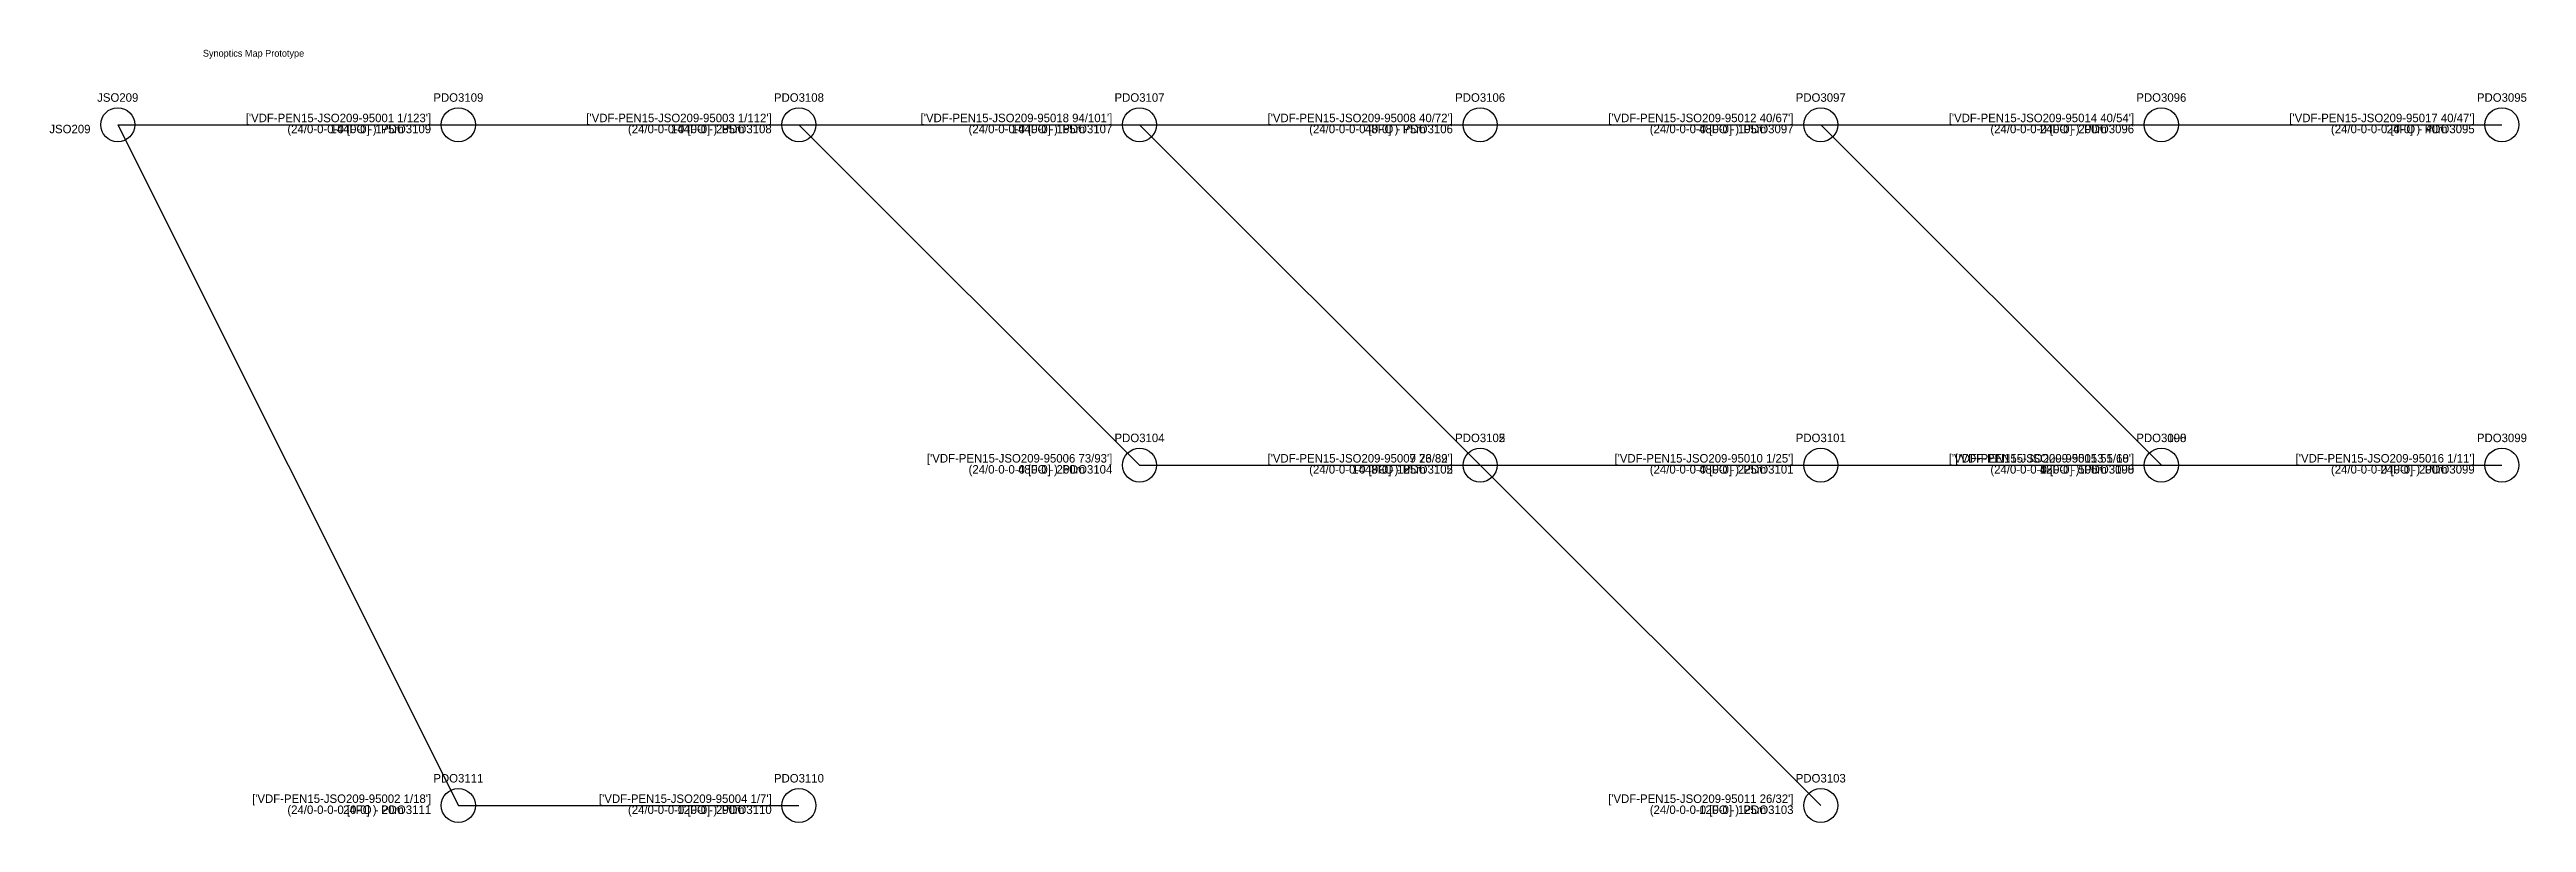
# Model space of a CAD drawing. Header units: metres. Extents: x -20 to 707, y -205 to 22.
import ezdxf
from ezdxf.enums import TextEntityAlignment as Align

# ---------------------------------------------------------------- set-up
doc = ezdxf.new("R2010")
doc.units = ezdxf.units.M
for name, color, linetype in [('SINOP_AEREO', 1, 'Continuous'), ('SINOP_JSFO', 30, 'Continuous'), ('SINOP_PDO', 4, 'Continuous')]:
    doc.layers.add(name, color=color, linetype=linetype)

# ---------------------------------------------------------------- blocks, each defined once
blk = doc.blocks.new('JSO')
at = {"layer": 'SINOP_JSFO'}
blk.add_circle((0, 0), 0.5, dxfattribs=at)
blk = doc.blocks.new('PDO')
at = {"layer": 'SINOP_PDO'}
blk.add_circle((0, 0), 0.5, dxfattribs=at)

msp = doc.modelspace()

# ---------------------------------------------------------------- linework, layer by layer
at = {"layer": 'SINOP_AEREO'}
for p, q in [((0, 0), (100, 0)), ((0, 0), (100, -200)), ((100, 0), (200, 0)), ((100, 0), (100, 0)), ((200, 0), (300, 0)), ((200, 0), (300, -100)), ((200, 0), (200, 0)), ((300, 0), (400, 0)), ((300, 0), (400, -100)), ((300, 0), (300, 0)), ((400, 0), (500, 0)), ((400, 0), (400, 0)), ((500, 0), (600, 0)), ((500, 0), (600, -100)), ((500, 0), (500, 0)), ((600, 0), (700, 0)), ((600, 0), (600, 0)), ((700, 0), (700, 0)), ((300, -100), (400, -100)), ((300, -100), (300, -100)), ((400, -100), (400, -100)), ((400, -100), (500, -100)), ((400, -100), (500, -200)), ((400, -100), (400, -100)), ((500, -100), (600, -100)), ((500, -100), (500, -100)), ((600, -100), (600, -100)), ((600, -100), (700, -100)), ((600, -100), (600, -100)), ((700, -100), (700, -100)), ((100, -200), (200, -200)), ((100, -200), (100, -200)), ((200, -200), (200, -200)), ((500, -200), (500, -200))]:
    msp.add_line(p, q, dxfattribs=at)

# ---------------------------------------------------------------- block references
at = {"layer": 'SINOP_JSFO'}
ref = msp.add_blockref('JSO', (0, 0), dxfattribs=dict(at, xscale=10, yscale=10))
ref.add_attrib('TIPO', 'JSO209', dxfattribs={"height": 2.5}).set_placement((0, 8), align=Align.MIDDLE_CENTER)
ref.add_attrib('JSO#JFO', 'JSO209', dxfattribs={"height": 2.5}).set_placement((-8, 0), align=Align.TOP_RIGHT)
at = {"layer": 'SINOP_PDO'}
ref = msp.add_blockref('PDO', (100, 0), dxfattribs=dict(at, xscale=10, yscale=10))
ref.add_attrib('TIPO', 'PDO3109', dxfattribs={"height": 2.5}).set_placement((100, 8), align=Align.MIDDLE_CENTER)
ref.add_attrib('CABO', "['VDF-PEN15-JSO209-95001 1/123']", dxfattribs={"height": 2.5}).set_placement((92, 0), align=Align.BOTTOM_RIGHT)
ref.add_attrib('JFO_PDO', 'PDO3109', dxfattribs={"height": 2.5}).set_placement((92, 0), align=Align.TOP_RIGHT)
ref.add_attrib('CABO_CAP_COP', '144FO - 175m', dxfattribs={"height": 2.5}).set_placement((84, 0), align=Align.TOP_RIGHT)
ref.add_attrib('(CAP/N1-N2-N3-N4)', '(24/0-0-0-0 [0-0] )', dxfattribs={"height": 2.5}).set_placement((76, 0), align=Align.TOP_RIGHT)
ref = msp.add_blockref('PDO', (200, 0), dxfattribs=dict(at, xscale=10, yscale=10))
ref.add_attrib('TIPO', 'PDO3108', dxfattribs={"height": 2.5}).set_placement((200, 8), align=Align.MIDDLE_CENTER)
ref.add_attrib('CABO', "['VDF-PEN15-JSO209-95003 1/112']", dxfattribs={"height": 2.5}).set_placement((192, 0), align=Align.BOTTOM_RIGHT)
ref.add_attrib('JFO_PDO', 'PDO3108', dxfattribs={"height": 2.5}).set_placement((192, 0), align=Align.TOP_RIGHT)
ref.add_attrib('CABO_CAP_COP', '144FO - 285m', dxfattribs={"height": 2.5}).set_placement((184, 0), align=Align.TOP_RIGHT)
ref.add_attrib('(CAP/N1-N2-N3-N4)', '(24/0-0-0-0 [0-0] )', dxfattribs={"height": 2.5}).set_placement((176, 0), align=Align.TOP_RIGHT)
ref = msp.add_blockref('PDO', (300, 0), dxfattribs=dict(at, xscale=10, yscale=10))
ref.add_attrib('TIPO', 'PDO3107', dxfattribs={"height": 2.5}).set_placement((300, 8), align=Align.MIDDLE_CENTER)
ref.add_attrib('CABO', "['VDF-PEN15-JSO209-95018 94/101']", dxfattribs={"height": 2.5}).set_placement((292, 0), align=Align.BOTTOM_RIGHT)
ref.add_attrib('JFO_PDO', 'PDO3107', dxfattribs={"height": 2.5}).set_placement((292, 0), align=Align.TOP_RIGHT)
ref.add_attrib('CABO_CAP_COP', '144FO - 165m', dxfattribs={"height": 2.5}).set_placement((284, 0), align=Align.TOP_RIGHT)
ref.add_attrib('(CAP/N1-N2-N3-N4)', '(24/0-0-0-0 [0-0] )', dxfattribs={"height": 2.5}).set_placement((276, 0), align=Align.TOP_RIGHT)
ref = msp.add_blockref('PDO', (400, 0), dxfattribs=dict(at, xscale=10, yscale=10))
ref.add_attrib('TIPO', 'PDO3106', dxfattribs={"height": 2.5}).set_placement((400, 8), align=Align.MIDDLE_CENTER)
ref.add_attrib('CABO', "['VDF-PEN15-JSO209-95008 40/72']", dxfattribs={"height": 2.5}).set_placement((392, 0), align=Align.BOTTOM_RIGHT)
ref.add_attrib('JFO_PDO', 'PDO3106', dxfattribs={"height": 2.5}).set_placement((392, 0), align=Align.TOP_RIGHT)
ref.add_attrib('CABO_CAP_COP', '48FO - 75m', dxfattribs={"height": 2.5}).set_placement((384, 0), align=Align.TOP_RIGHT)
ref.add_attrib('(CAP/N1-N2-N3-N4)', '(24/0-0-0-0 [0-0] )', dxfattribs={"height": 2.5}).set_placement((376, 0), align=Align.TOP_RIGHT)
ref = msp.add_blockref('PDO', (500, 0), dxfattribs=dict(at, xscale=10, yscale=10))
ref.add_attrib('TIPO', 'PDO3097', dxfattribs={"height": 2.5}).set_placement((500, 8), align=Align.MIDDLE_CENTER)
ref.add_attrib('CABO', "['VDF-PEN15-JSO209-95012 40/67']", dxfattribs={"height": 2.5}).set_placement((492, 0), align=Align.BOTTOM_RIGHT)
ref.add_attrib('JFO_PDO', 'PDO3097', dxfattribs={"height": 2.5}).set_placement((492, 0), align=Align.TOP_RIGHT)
ref.add_attrib('CABO_CAP_COP', '48FO - 105m', dxfattribs={"height": 2.5}).set_placement((484, 0), align=Align.TOP_RIGHT)
ref.add_attrib('(CAP/N1-N2-N3-N4)', '(24/0-0-0-0 [0-0] )', dxfattribs={"height": 2.5}).set_placement((476, 0), align=Align.TOP_RIGHT)
ref = msp.add_blockref('PDO', (600, 0), dxfattribs=dict(at, xscale=10, yscale=10))
ref.add_attrib('TIPO', 'PDO3096', dxfattribs={"height": 2.5}).set_placement((600, 8), align=Align.MIDDLE_CENTER)
ref.add_attrib('CABO', "['VDF-PEN15-JSO209-95014 40/54']", dxfattribs={"height": 2.5}).set_placement((592, 0), align=Align.BOTTOM_RIGHT)
ref.add_attrib('JFO_PDO', 'PDO3096', dxfattribs={"height": 2.5}).set_placement((592, 0), align=Align.TOP_RIGHT)
ref.add_attrib('CABO_CAP_COP', '24FO - 200m', dxfattribs={"height": 2.5}).set_placement((584, 0), align=Align.TOP_RIGHT)
ref.add_attrib('(CAP/N1-N2-N3-N4)', '(24/0-0-0-0 [0-0] )', dxfattribs={"height": 2.5}).set_placement((576, 0), align=Align.TOP_RIGHT)
ref = msp.add_blockref('PDO', (700, 0), dxfattribs=dict(at, xscale=10, yscale=10))
ref.add_attrib('TIPO', 'PDO3095', dxfattribs={"height": 2.5}).set_placement((700, 8), align=Align.MIDDLE_CENTER)
ref.add_attrib('CABO', "['VDF-PEN15-JSO209-95017 40/47']", dxfattribs={"height": 2.5}).set_placement((692, 0), align=Align.BOTTOM_RIGHT)
ref.add_attrib('JFO_PDO', 'PDO3095', dxfattribs={"height": 2.5}).set_placement((692, 0), align=Align.TOP_RIGHT)
ref.add_attrib('CABO_CAP_COP', '24FO - 40m', dxfattribs={"height": 2.5}).set_placement((684, 0), align=Align.TOP_RIGHT)
ref.add_attrib('(CAP/N1-N2-N3-N4)', '(24/0-0-0-0 [0-0] )', dxfattribs={"height": 2.5}).set_placement((676, 0), align=Align.TOP_RIGHT)
ref = msp.add_blockref('PDO', (300, -100), dxfattribs=dict(at, xscale=10, yscale=10))
ref.add_attrib('TIPO', 'PDO3104', dxfattribs={"height": 2.5}).set_placement((300, -92), align=Align.MIDDLE_CENTER)
ref.add_attrib('CABO', "['VDF-PEN15-JSO209-95006 73/93']", dxfattribs={"height": 2.5}).set_placement((292, -100), align=Align.BOTTOM_RIGHT)
ref.add_attrib('JFO_PDO', 'PDO3104', dxfattribs={"height": 2.5}).set_placement((292, -100), align=Align.TOP_RIGHT)
ref.add_attrib('CABO_CAP_COP', '48FO - 260m', dxfattribs={"height": 2.5}).set_placement((284, -100), align=Align.TOP_RIGHT)
ref.add_attrib('(CAP/N1-N2-N3-N4)', '(24/0-0-0-0 [0-0] )', dxfattribs={"height": 2.5}).set_placement((276, -100), align=Align.TOP_RIGHT)
ref = msp.add_blockref('PDO', (400, -100), dxfattribs=dict(at, xscale=10, yscale=10))
ref.add_attrib('TIPO', 'PDO3102', dxfattribs={"height": 2.5}).set_placement((400, -92), align=Align.MIDDLE_CENTER)
ref.add_attrib('CABO', "['VDF-PEN15-JSO209-95007 26/39']", dxfattribs={"height": 2.5}).set_placement((392, -100), align=Align.BOTTOM_RIGHT)
ref.add_attrib('JFO_PDO', 'PDO3102', dxfattribs={"height": 2.5}).set_placement((392, -100), align=Align.TOP_RIGHT)
ref.add_attrib('CABO_CAP_COP', '144FO - 155m', dxfattribs={"height": 2.5}).set_placement((384, -100), align=Align.TOP_RIGHT)
ref.add_attrib('(CAP/N1-N2-N3-N4)', '(24/0-0-0-0 [0-0] )', dxfattribs={"height": 2.5}).set_placement((376, -100), align=Align.TOP_RIGHT)
ref = msp.add_blockref('PDO', (400, -100), dxfattribs=dict(at, xscale=10, yscale=10))
ref.add_attrib('TIPO', 'PDO3105', dxfattribs={"height": 2.5}).set_placement((400, -92), align=Align.MIDDLE_CENTER)
ref.add_attrib('CABO', "['VDF-PEN15-JSO209-95009 73/82']", dxfattribs={"height": 2.5}).set_placement((392, -100), align=Align.BOTTOM_RIGHT)
ref.add_attrib('JFO_PDO', 'PDO3105', dxfattribs={"height": 2.5}).set_placement((392, -100), align=Align.TOP_RIGHT)
ref.add_attrib('CABO_CAP_COP', '48FO - 25m', dxfattribs={"height": 2.5}).set_placement((384, -100), align=Align.TOP_RIGHT)
ref.add_attrib('(CAP/N1-N2-N3-N4)', '(24/0-0-0-0 [0-0] )', dxfattribs={"height": 2.5}).set_placement((376, -100), align=Align.TOP_RIGHT)
ref = msp.add_blockref('PDO', (500, -100), dxfattribs=dict(at, xscale=10, yscale=10))
ref.add_attrib('TIPO', 'PDO3101', dxfattribs={"height": 2.5}).set_placement((500, -92), align=Align.MIDDLE_CENTER)
ref.add_attrib('CABO', "['VDF-PEN15-JSO209-95010 1/25']", dxfattribs={"height": 2.5}).set_placement((492, -100), align=Align.BOTTOM_RIGHT)
ref.add_attrib('JFO_PDO', 'PDO3101', dxfattribs={"height": 2.5}).set_placement((492, -100), align=Align.TOP_RIGHT)
ref.add_attrib('CABO_CAP_COP', '48FO - 225m', dxfattribs={"height": 2.5}).set_placement((484, -100), align=Align.TOP_RIGHT)
ref.add_attrib('(CAP/N1-N2-N3-N4)', '(24/0-0-0-0 [0-0] )', dxfattribs={"height": 2.5}).set_placement((476, -100), align=Align.TOP_RIGHT)
ref = msp.add_blockref('PDO', (600, -100), dxfattribs=dict(at, xscale=10, yscale=10))
ref.add_attrib('TIPO', 'PDO3098', dxfattribs={"height": 2.5}).set_placement((600, -92), align=Align.MIDDLE_CENTER)
ref.add_attrib('CABO', "['VDF-PEN15-JSO209-95015 55/60']", dxfattribs={"height": 2.5}).set_placement((592, -100), align=Align.BOTTOM_RIGHT)
ref.add_attrib('JFO_PDO', 'PDO3098', dxfattribs={"height": 2.5}).set_placement((592, -100), align=Align.TOP_RIGHT)
ref.add_attrib('CABO_CAP_COP', '12FO - 505m', dxfattribs={"height": 2.5}).set_placement((584, -100), align=Align.TOP_RIGHT)
ref.add_attrib('(CAP/N1-N2-N3-N4)', '(24/0-0-0-0 [0-0] )', dxfattribs={"height": 2.5}).set_placement((576, -100), align=Align.TOP_RIGHT)
ref = msp.add_blockref('PDO', (600, -100), dxfattribs=dict(at, xscale=10, yscale=10))
ref.add_attrib('TIPO', 'PDO3100', dxfattribs={"height": 2.5}).set_placement((600, -92), align=Align.MIDDLE_CENTER)
ref.add_attrib('CABO', "['VDF-PEN15-JSO209-95013 1/18']", dxfattribs={"height": 2.5}).set_placement((592, -100), align=Align.BOTTOM_RIGHT)
ref.add_attrib('JFO_PDO', 'PDO3100', dxfattribs={"height": 2.5}).set_placement((592, -100), align=Align.TOP_RIGHT)
ref.add_attrib('CABO_CAP_COP', '48FO - 100m', dxfattribs={"height": 2.5}).set_placement((584, -100), align=Align.TOP_RIGHT)
ref.add_attrib('(CAP/N1-N2-N3-N4)', '(24/0-0-0-0 [0-0] )', dxfattribs={"height": 2.5}).set_placement((576, -100), align=Align.TOP_RIGHT)
ref = msp.add_blockref('PDO', (700, -100), dxfattribs=dict(at, xscale=10, yscale=10))
ref.add_attrib('TIPO', 'PDO3099', dxfattribs={"height": 2.5}).set_placement((700, -92), align=Align.MIDDLE_CENTER)
ref.add_attrib('CABO', "['VDF-PEN15-JSO209-95016 1/11']", dxfattribs={"height": 2.5}).set_placement((692, -100), align=Align.BOTTOM_RIGHT)
ref.add_attrib('JFO_PDO', 'PDO3099', dxfattribs={"height": 2.5}).set_placement((692, -100), align=Align.TOP_RIGHT)
ref.add_attrib('CABO_CAP_COP', '24FO - 200m', dxfattribs={"height": 2.5}).set_placement((684, -100), align=Align.TOP_RIGHT)
ref.add_attrib('(CAP/N1-N2-N3-N4)', '(24/0-0-0-0 [0-0] )', dxfattribs={"height": 2.5}).set_placement((676, -100), align=Align.TOP_RIGHT)
ref = msp.add_blockref('PDO', (100, -200), dxfattribs=dict(at, xscale=10, yscale=10))
ref.add_attrib('TIPO', 'PDO3111', dxfattribs={"height": 2.5}).set_placement((100, -192), align=Align.MIDDLE_CENTER)
ref.add_attrib('CABO', "['VDF-PEN15-JSO209-95002 1/18']", dxfattribs={"height": 2.5}).set_placement((92, -200), align=Align.BOTTOM_RIGHT)
ref.add_attrib('JFO_PDO', 'PDO3111', dxfattribs={"height": 2.5}).set_placement((92, -200), align=Align.TOP_RIGHT)
ref.add_attrib('CABO_CAP_COP', '24FO - 20m', dxfattribs={"height": 2.5}).set_placement((84, -200), align=Align.TOP_RIGHT)
ref.add_attrib('(CAP/N1-N2-N3-N4)', '(24/0-0-0-0 [0-0] )', dxfattribs={"height": 2.5}).set_placement((76, -200), align=Align.TOP_RIGHT)
ref = msp.add_blockref('PDO', (200, -200), dxfattribs=dict(at, xscale=10, yscale=10))
ref.add_attrib('TIPO', 'PDO3110', dxfattribs={"height": 2.5}).set_placement((200, -192), align=Align.MIDDLE_CENTER)
ref.add_attrib('CABO', "['VDF-PEN15-JSO209-95004 1/7']", dxfattribs={"height": 2.5}).set_placement((192, -200), align=Align.BOTTOM_RIGHT)
ref.add_attrib('JFO_PDO', 'PDO3110', dxfattribs={"height": 2.5}).set_placement((192, -200), align=Align.TOP_RIGHT)
ref.add_attrib('CABO_CAP_COP', '12FO - 290m', dxfattribs={"height": 2.5}).set_placement((184, -200), align=Align.TOP_RIGHT)
ref.add_attrib('(CAP/N1-N2-N3-N4)', '(24/0-0-0-0 [0-0] )', dxfattribs={"height": 2.5}).set_placement((176, -200), align=Align.TOP_RIGHT)
ref = msp.add_blockref('PDO', (500, -200), dxfattribs=dict(at, xscale=10, yscale=10))
ref.add_attrib('TIPO', 'PDO3103', dxfattribs={"height": 2.5}).set_placement((500, -192), align=Align.MIDDLE_CENTER)
ref.add_attrib('CABO', "['VDF-PEN15-JSO209-95011 26/32']", dxfattribs={"height": 2.5}).set_placement((492, -200), align=Align.BOTTOM_RIGHT)
ref.add_attrib('JFO_PDO', 'PDO3103', dxfattribs={"height": 2.5}).set_placement((492, -200), align=Align.TOP_RIGHT)
ref.add_attrib('CABO_CAP_COP', '12FO - 125m', dxfattribs={"height": 2.5}).set_placement((484, -200), align=Align.TOP_RIGHT)
ref.add_attrib('(CAP/N1-N2-N3-N4)', '(24/0-0-0-0 [0-0] )', dxfattribs={"height": 2.5}).set_placement((476, -200), align=Align.TOP_RIGHT)

# ---------------------------------------------------------------- texts
msp.add_text('Synoptics Map Prototype', height=2).set_placement((25, 20))

doc.saveas('drawing.dxf')
